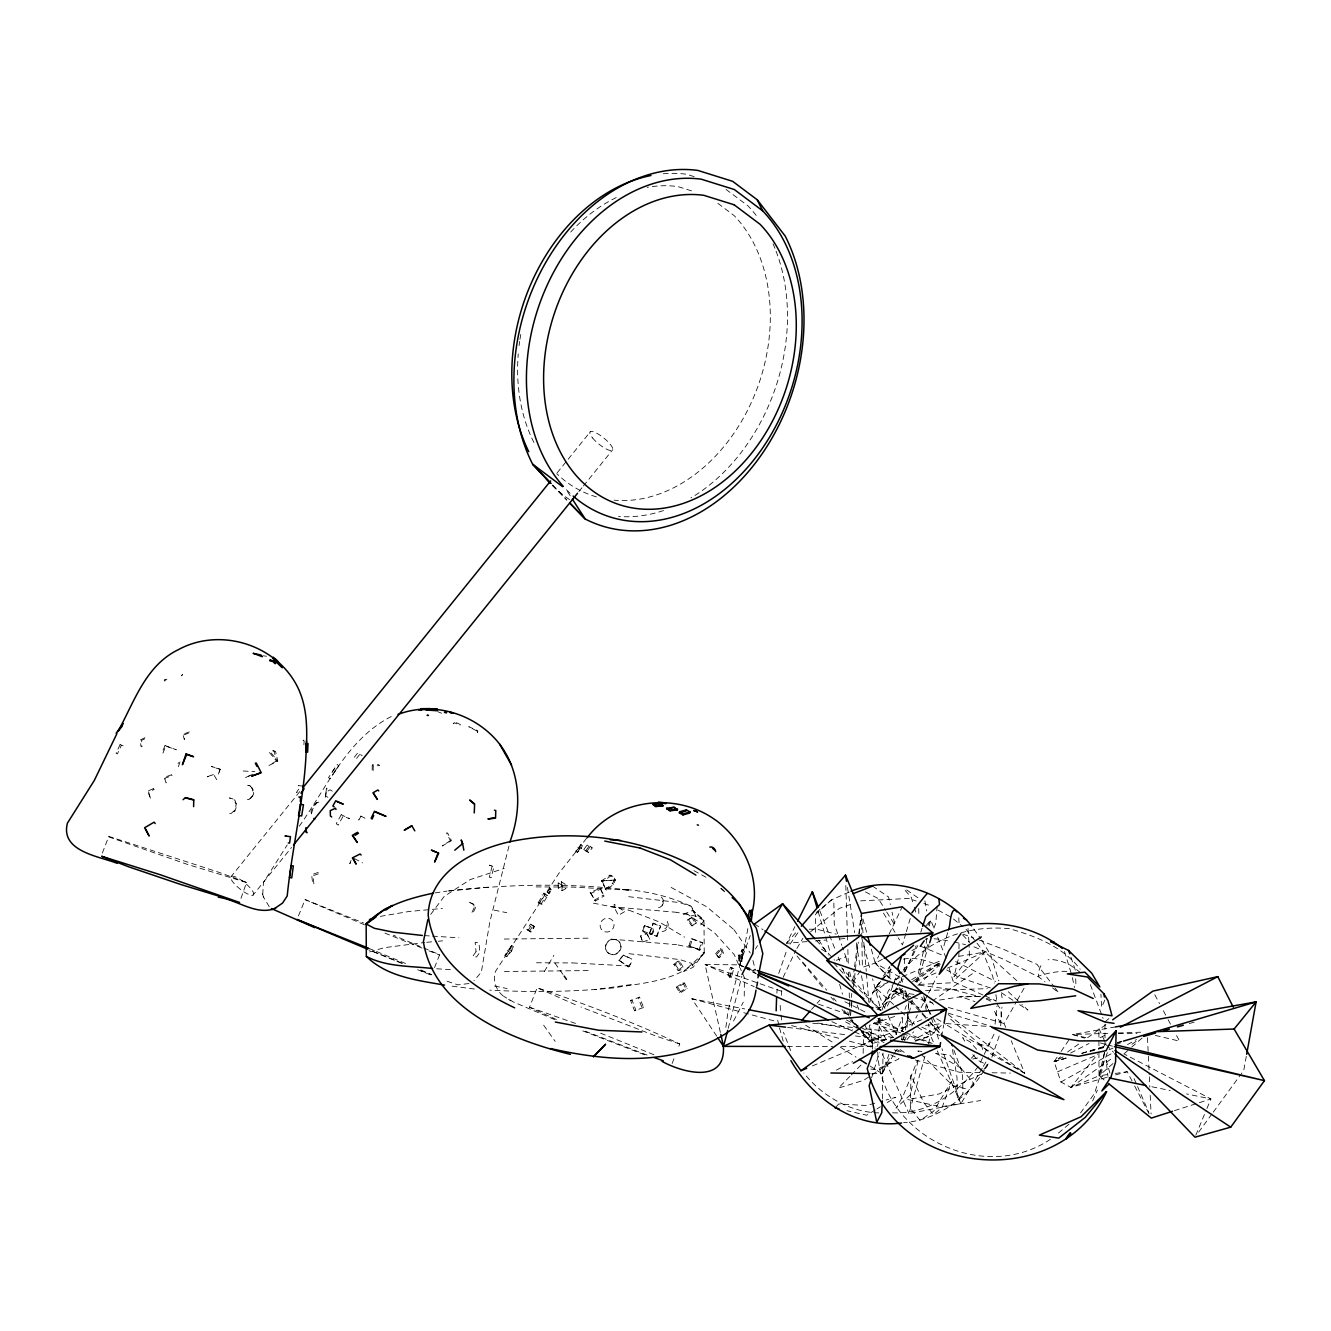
<?xml version="1.0" encoding="UTF-8"?>
<svg xmlns="http://www.w3.org/2000/svg" width="1331" height="1331" viewBox="0 0 1331 1331"><rect width="100%" height="100%" fill="white"/><g stroke="black" fill="none" stroke-linecap="round" stroke-linejoin="round"><path stroke-width="0.75" stroke-dasharray="5 3.75" d="M744.229 996.12L744.428 977.769L742.066 972.429M262.739 894.349L263.471 882.503L287.213 844.969M863.17 1053.37L863.52 1030.493M958.919 951.033L958.819 957.072L953.961 976.838L969.434 956.839L969.035 944.594M958.969 949.02L959.119 940.984M872.437 1049.127L872.687 1039.444L884.816 1040.626M742.182 949.502L742.016 952.497L742.931 952.73L741.833 961.315L738.372 960.716L738.505 955.575L742.182 949.502L743.097 949.735L742.448 958.27M741.45 959.019L742.016 952.497L738.372 960.716L739.271 960.949L739.42 955.808L743.097 949.735M901.802 1039.827L902.019 1033.688M902.085 1031.641L902.584 1017.333M903.217 998.915L903.499 990.746M904.148 972.345L904.647 958.021M882.42 1098.907L883.002 1053.021M850.991 1005.571L851.391 999.481M851.524 997.451L851.79 993.392M776.871 993.126L777.138 989.166M907.11 1027.316L908.175 1011.543M908.308 1009.58L908.84 1001.694L907.293 1020.378L902.069 1031.392M1000.679 1025.818L1001.944 1007.251M303.901 744.761L304.167 740.934L301.505 740.169L303.851 740.152M937.157 905.929L935.809 923.082L933.663 928.855M781.264 995.388L781.896 989.382M850.492 1015.686L851.141 1009.563M851.358 1007.517L852.239 999.331M853.537 987.07L858.329 942.082M859.21 933.913L861.39 913.465L866.914 933.314M995.056 1024.138L996.952 1006.086M879.974 1017.733L877.645 1046.382M1104.331 1052.571L1102.451 1069.059L1094.448 1093.533L1080.572 1112.916M253.372 794.241L253.605 792.378M860.408 970.565L852.456 983.243L854.286 968.885M854.552 966.822L857.696 942.198M858.761 933.996L861.39 913.465L863.12 934.096M926.875 938.438L925.095 951.931L927.957 944.245M725.861 1027.349L728.107 1010.861L744.645 946.591L748.022 927.524M941.616 1036.749L943.712 1024.97M1246.298 1056.298L1243.753 1070.407L1241.324 1073.734M508.958 846.133L489.841 921.867L481.34 972.112L473.986 980.797M885.947 1039.145L877.911 1024.205L879.209 1018.298M918.107 1060.557L910.337 1094.831L896.013 1108.107L903.083 1096.045L917.508 1060.291M902.967 1039.96L904.814 1031.974M905.28 1029.961L912.201 999.98M916.36 981.995L924.679 946.025M929.288 926.027L930.668 920.037L934.562 929.637M1104.497 1052.555L1098.99 1075.831L1070.823 1087.36L1060.923 1082.02L1054.102 1061.622L1059.909 1053.154M492.154 866.265L489.309 877.262L491.122 877.711L493.984 866.714L489.342 865.183L491.156 865.616M728.223 1028.347L741.849 976.239M729.787 977.27L732.266 968.153L730.37 967.404L728.157 975.39L729.787 977.27L731.318 977.669L733.797 968.552L730.37 967.404M731.318 977.669L729.687 975.789L731.884 967.803M982.278 1068.144L960.899 1103.632L908.957 1113.515L925.062 1055.799M928.389 1043.853L930.619 1035.901L928.539 1023.855M943.929 945.842L948.471 929.853M905.812 933.547L902.485 944.894L898.259 937.823M906.361 931.667L911.336 914.663M869.692 1002.542L872.72 992.66L882.287 977.852M871.555 1077.977L879.342 1052.655M688.892 945.908L691.188 938.688L692.469 938.854L702.668 942.664L700.389 949.885L688.892 945.908L700.389 949.885M690.19 946.075L692.469 938.854M699.091 949.735L701.37 942.498L702.668 942.664M916.976 982.311L929.005 944.76M882.054 1010.029L888.21 991.196L895.147 981.513M920.753 932.166L922.034 928.289M575.841 851.308L579.967 847.182L580.882 844.453L582.312 845.601L581.381 848.329L577.271 852.439L575.841 851.308L580.882 844.453M649.162 933.613L653.338 923.165L660.609 926.06L657.048 936.408L649.162 933.613L657.048 936.408M649.778 933.497L653.338 923.165M656.433 936.525L660.609 926.06M778.735 973.46L787.037 949.419M991.861 1057.28L1000.163 1033.255M102.354 853.021L108.809 836.367L219.216 872.404L246.551 882.47L240.196 900.621M871.838 1073.535L882.07 1073.668L888.992 1054.202M895.929 1034.736L902.168 1017.217M904.947 1009.43L906.328 1005.537M1107.375 1052.688L1098.99 1075.831L1105.329 1080.955M720.37 1032.407L705.064 964.526L739.52 964.842L750.251 935.61M642.574 931.151L644.903 925.511L653.721 928.922C655.301 939.719 636.351 932.365 644.903 925.511M651.391 934.578L653.721 928.922M893.118 1037.182L878.992 1022.557L880.423 1018.747M884.732 1007.301L896.911 974.908M556.408 1019.513L529.538 1007.234L537.142 987.752C585.524 1003.99 633.573 1022.291 679.742 1043.953L677.679 1049.261M605.256 889.457L612.676 883.518L614.34 879.275L613.391 876.563L609.947 875.149L601.479 880.906L606.221 890.206L613.641 884.266L615.305 880.024L613.391 876.563M672.138 1063.419L674.917 1056.348M326.511 788.068L325.346 797.153L327.043 788.418M972.894 1086.146L973.943 1083.567L949.835 1055.084L935.693 1053.254L961.315 1068.377M298.46 915.861L305.098 899.623L363.596 923.015M434.538 967.62L439.629 954.676L393.36 935.227M504.915 955.408L509.756 949.785L511.553 945.443L513.45 946.674L511.653 951.016L506.812 956.64L504.915 955.408L511.553 945.443M1195.77 1135.276L1206.136 1110.42M1206.934 1108.507L1210.927 1098.94L1124.678 1054.302M900.422 982.727L901.985 979.017M905.13 971.613L916.144 945.692M783.16 977.337L795.905 950.151M994.007 1034.17L979.25 1064.767M1092.618 1100.953L1097.409 1090.072M739.271 960.949L742.931 952.73M1104.83 1000.113L1101.669 1007.201L1100.92 994.157M869.908 1065.965L882.07 1073.668L890.772 1055.3M861.922 942.498L862.388 967.387L875.216 963.078L878.693 955.824M889.158 934.029L902.252 906.794M506.812 956.64L513.45 946.674M807.118 941.599L786.604 943.28L794.873 926.709M878.926 1018.564L878.992 1022.557L880.839 1018.897M887.295 1006.07L896.528 987.768M897.443 985.938L901.137 978.618M904.83 971.297L917.758 945.659M927.907 925.527L930.668 920.037L924.113 928.09M904.381 1040.493L906.245 1036.832M911.818 1025.902L917.408 1014.954M921.119 1007.667L927.64 994.889M928.572 993.076L936.941 976.655M733.547 1021.06L743.297 1002.143M577.271 852.439L582.312 845.601M216.737 779.667L213.492 774.293L207.303 776.822L213.359 774.559M1005.687 1027.316L1004.106 1023.489L1016.302 1001.944M1017.317 1000.147L1024.421 987.585M544.329 971.63L553.862 955.292M796.903 948.437L802.909 938.239M978.252 1066.464C957.937 1093.3 926.343 1115.195 891.021 1112.699M361 816.252L358.738 820.046L360.801 816.003L366.158 818.831M351.035 860.492L349.77 863.736L351.434 860.941M538.173 902.751L543.946 893.118L547.773 895.663L542.383 904.248L538.173 902.751L542.383 904.248M540.918 904.448L546.692 894.831L547.773 895.663M755.426 949.053L757.522 945.576M983.343 1066.364L988.683 1057.496M882.07 1073.668L892.785 1056.082M893.85 1054.335L897.077 1049.061M902.435 1040.26L904.581 1036.749M539.637 902.534L545.028 893.966L543.946 893.118M332.218 772.096L337.142 764.576L338.806 765.691L330.155 778.702L328.491 777.587L335.894 766.39L337.558 767.505L333.499 772.945M547.091 892.136L550.352 888.725L551.7 889.657L549.337 893.317L548.439 893.051L550.801 889.407L549.054 893.45L547.091 892.136L550.069 888.875M526.993 929.537L530.636 931.983L534.097 926.592L530.47 924.147L532.051 924.795L534.546 926.526L531.052 931.95L526.993 929.537L530.47 924.147L531.751 924.862M528.141 930.269L531.618 924.879M529.472 931.251L532.949 925.86L534.097 926.592M299.225 826.285C326.827 787.603 347.441 738.256 392.246 716.061M883.351 976.205L889.74 966.339L889.857 979.15M252.957 795.971L248.83 799.399M1061.073 1051.457L1070.357 1037.897M790.032 944.161L798.284 932.232M984.275 1070.091C967.254 1098.474 936.941 1120.12 903.616 1122.715M985.422 1068.444L987.685 1065.166L977.886 1060.325L971.83 1053.586M628.515 966.905L631.859 961.831L628.515 966.905L618.948 960.267L623.474 955.059L631.41 958.753L631.892 962.163M896.312 979.899L902.085 971.813M1198.632 1132.182L1212.042 1113.814M1213.273 1112.15L1240.093 1075.415M583.743 849.594L587.121 844.969L590.432 846.449L592.179 847.914L588.801 852.522L583.743 849.594L588.801 852.522M585.49 851.058L588.868 846.449L592.179 847.914M587.054 851.058L590.432 846.449M700.772 924.995L704.066 920.553L692.669 910.404L691.438 906.411C669.643 896.329 646.367 890.838 622.459 889.358L629.679 890.156L572.147 887.062M683.352 914.447L692.669 910.437L703.983 920.503L704.232 952.963C683.169 981.063 645.269 982.528 613.508 987.901C572.413 991.978 530.986 992.377 489.758 990.131M430.678 914.414L444.171 896.445L470.093 879.641L504.233 868.394M704.232 952.963L683.635 971.43L692.952 967.437L704.232 952.963L696.013 948.637L676.863 944.711M359.636 754.527L355.993 759.152L354.113 757.522L357.74 752.913L362.198 755.642M985.04 1067.911L988.367 1063.752M586.588 838.297L558.787 873.452L495.498 971.414C492.254 981.33 496.945 992.993 506.179 997.867M230.679 877.129L299.908 791.413M557.173 472.821L590.465 431.593M253.006 895.147A14.475 3.926 38.9 0 0 240.146 879.442A14.475 3.926 38.9 0 0 233.358 882.619A14.475 3.926 38.9 0 0 253.006 895.147L291.522 847.464M578.835 491.671L582.745 486.83M583.411 485.998L612.792 449.628M1105.828 1077.644L1070.823 1087.36L1097.709 1054.019M1102.833 1047.68L1106.677 1042.905M897.843 988.251L892.668 991.445L878.776 1008.615L903.466 990.247M884.799 1008.349L875.565 987.669L880.823 981.23M882.137 979.616L891.321 968.336M906.927 1039.661L913.615 1031.791M786.604 943.28L797.302 930.885M618.998 960.599L623.474 955.059M893.583 1004.556L875.565 987.669L880.889 981.529M882.22 979.999L891.504 969.267M811.511 1009.497L815.67 1004.855M817.068 1003.308L819.829 1000.213M715.512 953.878L720.387 948.471L721.701 948.787L723.498 953.196L719.339 957.804L715.512 953.878L719.339 957.804M716.843 954.177L721.701 948.787M718.025 957.488L722.184 952.896L723.498 953.196M836.301 1106.61L838.713 1103.965L866.531 1105.512L878.244 1102.218M983.925 1069.292L987.685 1065.166M849.893 1076.396L838.447 1088.076L863.852 1080.256L870.441 1075.847M851.324 1074.932L861.323 1064.717M915.129 1041.258L930.619 1035.901L941.383 1025.319L914.247 1039.395M179.984 761.964L178.304 766.856L177.555 764.11L178.803 762.58M878.992 1022.557L883.485 1018.282M905.895 996.902L911.868 991.196M917.858 985.489L940.268 964.126M903.25 970.199C929.387 938.455 968.901 924.962 1009.214 928.639C1035.851 936.209 1062.654 946.541 1080.206 969.201M1068.976 1124.196L1056.731 1134.494M1105.163 1021.825L1109.272 1018.198M1113.015 1063.536L1098.99 1075.831L1107.142 1077.511M1123.93 1053.969L1130.152 1048.512M1131.716 1047.148L1145.741 1034.852M250.378 798.65L253.605 794.224L251.792 787.32M810.579 931.733L839.295 908.424L852.872 903.616M816.219 912.534L820.778 908.74M822.292 907.476L831.426 899.906L849.245 892.02M182.497 674.601L181.365 675.865L182.713 674.468M687.462 920.104L692.835 916.992L696.396 923.015L692.852 925.794L691.538 925.744L687.462 920.104L692.835 916.992M691.538 925.744L696.396 923.015M673.802 964.393L678.095 961.015L679.609 961.198L683.402 967.604L679.575 970.598L678.061 970.415L673.802 964.393L675.299 964.576L679.609 961.198M678.061 970.415L681.888 967.421L683.402 967.604M1050.425 1139.286C981.147 1185.771 877.761 1132.997 877.645 1048.395M914.979 981.679L939.669 963.311M972.362 973.743L933.414 1000.23M1066.031 1058.261L1054.102 1061.622L1060.79 1056.831M1067.495 1052.056L1079.208 1043.687M1087.577 1037.714L1105.994 1024.571M1070.823 1087.36L1113.315 1057.43M1131.999 1044.253L1138.804 1039.461M885.714 1000.03L902.534 988.467M912.617 981.529L939.52 963.045M601.496 880.922L615.305 880.024L601.479 880.922L602.444 881.671L610.929 875.898L614.356 877.329M872.72 992.66L889.873 980.98M872.088 1074.749L890.206 1062.604M640.61 935.909L642.657 941.965L640.61 935.909L646.916 933.73L649.977 939.536L646.899 933.746M676.431 987.186L682.953 982.86L684.517 983.06L687.179 988.467L681.006 992.56L679.442 992.377L676.431 987.186L677.995 987.369L684.517 983.06M679.442 992.377L685.615 988.284L687.179 988.467M911.668 979.732L939.337 962.679M875.266 1109.954L866.697 1115.245L846.949 1110.67M876.979 1108.889L880.407 1106.776M887.261 1102.55L895.83 1097.26L886.063 1100.005M276.415 761.016L268.912 765.475L277.78 761.099L275.55 751.316L271.075 750.268L274.186 751.25L276.415 761.016L268.879 751.832L270.243 751.899L277.78 761.099M594.408 900.205L603.226 895.214L604.091 896.029L595.273 901.02L590.132 892.419L600.198 888.243L604.091 896.029M624.572 911.668L618.466 915.345L614.207 907.526M872.687 1039.444L863.303 1044.752L872.803 1046.116M1060.923 1082.02L1113.115 1052.688M1127.507 1044.602L1136.508 1039.544M558.338 888.243L562.048 886.213L565.825 888.659L562.115 890.705L558.338 888.243L558.138 882.752L561.233 881.688L565.01 884.15L565.825 888.659M871.339 949.186L875.216 963.078L882.403 959.302M836.317 1070.157L852.555 1061.639M1065.981 1058.095L1054.102 1061.622L1063.286 1056.847M1070.656 1053.021L1089.041 1043.471M1100.072 1037.747L1107.442 1033.937M911.918 950.534L918.756 947.056M231.095 813.491L235.404 809.73L236.153 803.691L232.908 798.933L229.398 797.935L234.855 800.131L236.868 805.704L234.755 811.344L229.747 813.757M981.513 1073.984L938.954 1094.015L907.759 1099.522L940.851 1106.793L980.731 1100.554M252.79 774.226L245.17 777.687L250.012 775.59M906.744 1000.18L892.668 991.445L900.205 988.234M915.312 981.796L936.076 972.944M947.406 968.119L985.156 952.031L1021.409 984.857M1057.513 1071.821L1097.626 1054.684M1109.089 1049.793L1112.916 1048.163M246.551 882.47L187.571 864.451L108.061 836.683M812.476 1065.898L927.374 1017.35M590.132 892.419L591.014 893.234L601.08 889.058M875.565 987.669L887.028 982.927M894.682 979.766L900.405 977.387M902.318 976.605L942.431 960M643.505 1007.517L634.521 1010.811L630.628 1000.529L639.579 997.152L643.505 1007.517L642.124 1008.033L638.198 997.668L639.579 997.152M630.628 1000.529L632.009 1000.014L635.902 1010.279L634.521 1010.811M836.284 960.3L845.851 956.856L842.423 947.19M558.138 882.752L561.915 885.198L565.01 884.15M873.386 1023.739L894.914 1016.368M642.657 941.965L650.26 939.353M1174.375 1110.686L1210.927 1098.94L1186.503 1093.899M468.978 983.526L457.847 984.857L444.654 980.415M1054.102 1061.622L1065.998 1058.029M1081.853 1053.237L1105.662 1046.05M1117.558 1042.456L1121.517 1041.258M861.207 1031.641L872.337 1043.504L893.351 1037.232M1081.82 1053.42L1105.595 1046.382M1117.474 1042.872L1121.434 1041.707M380.3 916.377L408.95 911.502L430.395 909.539M369.619 951.948L384.226 947.689L424.705 942.481M915.246 1040.343L930.619 1035.901L933.979 1043.421M1089.889 1051.54L1103.815 1047.63M1115.744 1044.269L1121.717 1042.589M1189.332 1023.556L1197.284 1021.31M1115.561 1074.949L1127.224 1071.721L1133.713 1084.199M1115.478 1026.9L1072.686 1034.52L1084.549 1038.147M249.047 799.382L247.4 799.648M958.536 956.39L985.156 952.031L953.096 981.263L948.537 966.04M939.553 1000.063L957.288 997.235L979.034 996.303M435.004 892.918L447.066 891.088M1107.059 1074.666L1098.99 1075.831L1098.94 1051.124M1115.128 1073.485L1127.224 1071.721M631.36 984.574L594.408 989.632M900.821 1027.948L909.056 1027.083M925.544 1025.369L942.015 1023.655M488.311 887.145L446.883 891.121C507.51 884.266 569.036 882.653 629.679 890.156M432.359 909.372L442.424 908.441M426.669 942.298L436.418 941.416M438.365 941.233L442.591 940.851M815.321 940.934L825.586 940.102M839.944 938.937L846.1 938.422M860.625 900.854L908.507 898.458L916.144 900.987M243.174 770.982L254.886 771.681M247.516 785.273L249.163 785.49M919.288 984.424L955.425 982.594L983.359 995.172M1107.874 1033.322L1072.686 1034.52L1088.825 1038.396M1118.223 1032.972L1143.046 1032.124M910.57 996.603L892.668 991.445L907.077 991.029M925.594 990.48L987.369 988.667M588.003 938.189L500.539 939.087M588.152 970.598L500.706 971.497M878.809 1112.899C850.076 1112.35 821.393 1095.496 803.841 1072.986M787.386 1046.449L832.724 1046.482M840.959 1046.499L875.998 1046.515M1118.473 1033.405L1137.007 1033.455M536.11 886.912L571.831 887.062M536.476 962.779L572.197 962.929M980.697 996.486L959.734 996.37L974.941 1001.611M809.281 929.204L817.134 929.288L836.284 934.146M979.799 1072.57L959.368 1072.237L914.114 1059.659M992.061 1072.769L1010.445 1073.069M610.979 906.727L676.414 912.284M611.145 939.12L676.581 944.677M572.53 962.929L630.062 966.023M424.373 935.593L430.462 935.992M432.492 936.126L458.846 937.806M436.701 968.785L452.923 969.817M946.091 1023.589L990.364 1026.55M628.681 896.695L679.708 902.601L691.438 906.411L695.863 916.227L704.066 920.553L692.669 910.437L695.863 916.227L676.697 912.301M628.964 953.695L679.991 959.601L691.721 963.394L692.952 967.404M812.692 1023.206L857.663 1027.998M865.832 1028.863L900.588 1032.573M474.452 989.033L448.447 985.672M302.869 786.122L298.227 785.573L299.425 788.251L296.347 792.561L299.442 792.927M787.603 1027.432L847.281 1034.936M855.5 1035.967L886.363 1039.844M921.801 1051.457L917.841 1050.941L952.663 1085.58L969.65 1089.723M919.255 985.156L953.063 989.648L978.668 996.387M263.172 655.784L266.516 656.233M892.668 991.445L913.981 994.39M738.372 960.716L741.833 961.315M870.807 1069.026L876.147 1069.791L899.074 1058.794L890.306 1054.568M716.727 1036.183L691.854 998.749L744.711 1008.948M817.9 1023.057L852.456 1029.728M862.621 1031.675L893.118 1037.564M901.237 1039.128L905.313 1039.91M593.443 903.167L628.631 910.105M494.15 910.154L506.728 912.683M494.533 986.021L507.094 988.55M1151.914 1086.762L1170.215 1090.538M1100.388 1042.988L1112.4 1046.183M1155.358 1035.402L1179.549 1041.158L1175.739 1034.004M986.554 998.45L996.403 1001.045L985.223 996.004M738.505 955.575L739.42 955.808M732.266 968.153L733.797 968.552M728.157 975.39L729.687 975.789M691.854 998.749L741.733 1012.176M743.73 1012.708L775.64 1021.31M791.612 1025.602L839.478 1038.479M849.461 1041.175L875.399 1048.146M679.742 1043.953L656.499 1036.25L580.948 1007.001M529.538 1007.234L576.439 1023.772M912.567 997.169L932.465 1002.892M948.387 1007.467L1004.106 1023.489M978.385 1043.737L986.005 1046.033L989.133 1045.218A64.321 4.176 -63.4 0 0 986.188 1046.216M948.304 1013.174L992.377 1026.7M694.1 176.607L686.546 174.245A175.559 132.9 -71.4 0 0 662.905 173.795M691.504 190.849L677.795 186.556A160.951 121.82 -71.4 0 0 647.182 187.355M743.18 966.805L739.52 964.842L743.447 966.106M745.41 966.739L755.243 969.9M876.996 1009.148L880.922 1010.412L872.554 978.767M923.781 903.516L929.52 905.413M990.297 987.935L957.405 976.704A136.078 59.912 55.6 0 0 946.64 969.883M671.14 887.444L706.694 906.777L733.68 929.437M781.38 991.196L705.064 964.526L754.278 986.704M818.548 1004.173L849.86 1015.12M873.336 1023.323L900.738 1032.906M902.684 1033.588L930.086 1043.155M962.978 934.112L973.743 938.056M691.188 938.688L701.37 942.498M647.066 1055.05L582.579 1030.161M644.587 1054.818L580.366 1029.944M979.117 940.019L1004.356 949.702L1036.999 964.376L1053.769 986.354M429.031 950.883L439.712 954.993M420.912 970.732L431.593 974.841M628.947 910.171L659.178 921.901L684.6 937.174M644.603 925.694L653.421 929.121M642.873 930.951L651.691 934.379M600.614 1033.155L654.736 1055.067M920.47 946.175L942.614 955.325M437.866 711.752L441.642 713.233M652.722 923.265L659.993 926.176M421.96 948.055L384.942 933.131M417.701 969.733L433.074 975.873M401.463 962.962L369.369 949.935M402.444 963.577L368.77 949.885M743.214 966.739L739.52 964.842L743.347 966.406M745.244 967.171L754.793 971.064M876.896 1020.894L903.616 1031.791M905.529 1032.573L932.232 1043.471M364.461 924.762L305.098 899.623M368.504 948.188L405.722 963.561M575.358 1004.739L537.142 987.752M554.594 1019.563L513.234 1001.894L503.8 996.37M973.976 946.84L1002.942 959.002L1038.945 977.104L1044.985 981.879M739.52 964.842L747.107 968.103M749.004 968.901L754.694 971.347M874.118 1022.574L877.911 1024.205M420.879 969.916L431.51 974.525M831.892 1021.676L852.722 1031.059M854.618 1031.908L879.225 1042.988M894.365 1049.826L901.936 1053.237M248.947 785.523L250.694 786.188M986.155 999.015L991.612 1001.561M623.507 955.375L631.41 958.753M907.293 1020.378L914.53 1023.755M921.767 1027.149L939.869 1035.601M955.658 961.598L995.571 981.446M844.935 1001.727L866.731 1012.841M877.645 1018.415L903.083 1031.375M745.044 967.687L756.091 973.394M846.333 1019.929L859.21 1026.567M861.057 1027.515L884.999 1039.86M865.483 891.903L878.277 898.591L885.631 910.337M354.362 858.562L362.614 862.904M745.011 967.803L755.991 973.71M845.618 1021.925L856.598 1027.831M858.428 1028.813L884.034 1042.606M896.828 1049.494L904.148 1053.42M693.933 870.657L706.245 877.379M938.139 910.154L951.948 917.741M889.141 978.218L875.216 963.078L903.383 979.2M821.51 949.219L828.431 953.462M908.507 1001.261L919.072 1007.817M936.691 1018.731L945.492 1024.188M947.256 1025.286L1024.737 1073.302L1011.244 1040.742M508.592 999.381L510.821 1000.796M805.638 1025.203L833.439 1042.822M840.377 1047.231L856.016 1057.147M1001.361 992.743L1012.991 1000.33M1019.646 1004.672L1027.948 1010.079L1021.892 1004.439M509.756 949.785L511.653 951.016M507.311 950.484L509.207 951.715M311.487 813.89L310.988 811.261L313.084 806.536L316.545 802.493L319.773 801.778L316.978 802.776L313.517 806.819L311.454 813.657M900.072 1049.577L905.03 1052.871M618.948 960.267L628.465 966.572M332.268 791.18L330.171 789.782L325.979 792.178L325.629 795.772L328.374 797.602M917.608 1027.066L930.619 1035.901M872.587 886.13L888.576 897.027L890.306 904.598M754.544 923.93L763.096 929.77M875.798 1006.918L880.922 1010.412L841.591 967.753M686.014 913.166L714.314 932.598L734.23 954.643L741.284 970.648M549.453 888.476L551.417 889.79M906.611 889.89L918.523 898.242M614.34 907.675L614.123 904.215L624.705 911.818M1080.589 972.578L1069.725 964.742A67.798 26.736 45.5 0 0 1048.079 959.767M726.044 189.401L748.005 205.906A175.559 132.9 -71.4 0 1 758.021 217.802M717.891 203.377L734.13 215.572A160.951 121.82 -71.4 0 1 753.828 396.804A160.951 121.82 -71.4 0 1 614.09 500.19M948.121 1014.505L1024.737 1073.302L990.813 1053.936L948.654 1017.4M612.676 883.518L613.641 884.266M609.947 875.149L610.929 875.898M614.34 879.259L615.305 880.024M1052.522 987.868L1058.561 992.643L1054.967 987.935M579.967 847.182L581.381 848.329M577.837 847.581L579.268 848.712M953.512 919.022L962.912 926.709M721.036 888.259L724.214 890.921M587.121 844.969L588.868 846.449M250.478 786.205L253.639 790.498M929.92 1001.145L936.175 1006.569M720.82 888.509L725.462 892.652M1008.266 991.728L1020.378 1003.025M895.098 1005.953L899.59 1010.179M901.104 1011.577L914.613 1024.238M846.649 977.503L880.922 1010.412M875.216 963.078L892.153 980.415M899.207 987.635L909.106 997.751M552.681 485.682L566.84 500.173M1106.327 1044.802L1113.465 1052.255M552.565 484.966L566.773 499.774M962.612 934.944L969.717 942.381M850.06 1019.779L859.809 1030.161M833.788 963.112L851.125 981.812M898.907 988.833L908.657 999.431M910.038 1000.945L928.156 1020.627M929.554 1022.158L943.479 1037.298M816.302 940.318L834.57 960.133M269.245 906.727L263.288 896.661M976.638 1049.261L969.916 1041.774L962.646 1037.648L965.707 1042.955M830.91 997.102L833.672 1000.197M841.957 1009.48L846.1 1014.122M851.624 1020.311L859.909 1029.595M861.29 1031.142L872.337 1043.504L870.773 1024.937M905.196 890.489L911.336 897.46L913.698 905.28M911.752 1000.796L921.002 1011.444M922.316 1012.958L928.938 1020.561M930.253 1022.092L939.52 1032.74M802.676 962.063L826.801 990.264M833.489 998.084L836.167 1001.228M844.203 1010.612L848.23 1015.32M849.577 1016.884L857.613 1026.284M858.944 1027.848L872.337 1043.504L869.393 1025.02M619.547 942.232A7.903 7.52 -40.3 0 1 613.591 954.443A7.903 7.52 -40.3 0 1 606.154 943.762A7.903 7.52 -40.3 0 1 619.547 942.232L619.78 942.514A7.903 7.52 -40.3 0 1 613.841 954.726A7.903 7.52 -40.3 0 1 606.387 944.045A7.903 7.52 -40.3 0 1 619.78 942.514M796.97 955.974L822.874 987.702M966.04 929.271L975.756 941.616M976.971 943.147L981.829 949.319L992.693 976.288L994.257 983.093M688.776 920.17L692.852 925.794M973.81 929.055L980.598 938.505M981.729 940.085L990.763 955.192L998.799 980.88M554.96 963.128L563.013 974.458M543.68 1025.203L555.177 1041.391M675.299 964.576L679.575 970.598M733.947 929.67L750.285 953.029M997.069 1004.09L1001.045 1009.88L1001.178 1018.398L999.98 1022.025L993.442 1009.297M1090.372 984.657L1103.066 1018.398M570.2 495.781L565.891 489.143A175.559 132.9 -71.4 0 0 571.648 494.733M818.831 940.069L828.265 955.026M886.679 912.001L895.081 925.428L892.036 912.168M883.485 913.066L897.21 936.042M691.504 916.943L695.081 922.965M678.095 961.015L681.888 967.421M677.995 987.369L681.006 992.56M591.014 893.234L595.273 901.02M921.668 997.202L927.607 1008.133M928.605 1009.963L941.499 1033.655M1154.776 994.69L1159.534 1003.624M1163.361 1010.761L1167.171 1017.916M1168.119 1019.712L1170.981 1025.07M1134.628 1085.996L1150.367 1116.326M682.953 982.86L685.615 988.284M1104.68 1041.175L1098.907 1028.497L1098.94 1049.078M937.34 1050.941L960.899 1103.632L941.949 1048.695M882.32 1054.069L908.957 1113.515M888.16 1015.869L896.545 1034.669M602.444 881.671L606.221 890.206M1134.062 1078.576L1148.836 1112.45M600.198 888.243L603.226 895.214M937.69 937.307L946.241 958.42M720.387 948.471L722.184 952.896M790.681 1050.625L783.46 1032.24M819.913 910.97L835.119 949.386M838.147 957.072L839.678 960.915M842.706 968.602L845.751 976.272M857.147 1005.088L859.427 1010.861M864.751 1024.304L872.337 1043.504M837.648 933.663L834.238 923.997L833.855 902.102L831.426 899.906L815.337 914.513L815.67 935.094M838.33 935.593L841.741 945.26M923.681 995.738L927.74 1007.5M928.406 1009.464L939.237 1040.859M1070.923 957.122L1075.448 970.515M1064.484 951.482L1071.937 975.673M901.104 977.337L903.017 983.093M905.546 990.763L907.459 996.52M914.281 907.243L916.061 913.116M1109.971 1073.135L1106.161 1060.341L1107.924 1076.263M783.227 1041.175L779.45 1027.665M818.132 911.452L825.087 935.094M825.669 937.057L830.311 952.813M839.611 984.324L842.506 994.174M847.731 1011.909L848.895 1015.836M861.573 937.224L870.474 970.848M752.947 960.516L755.426 970.199M845.851 956.856L847.731 964.393M849.627 971.929L852.456 983.243M981.413 1044.652L983.31 1052.388M777.67 1020.112L779.001 1025.785M262.623 893.866L263.405 897.127M1072.37 977.653L1074.5 987.535M924.879 900.904L926.709 910.953M561.233 881.688L562.048 886.213M924.03 997.734L926.459 1011.793M1001.494 994.024L1002.093 997.734M847.464 887.444L854.668 932.615M856.299 942.88L860.225 967.521M861.54 975.739L864.485 994.224M995.904 994.59L996.719 1000.33M780.998 1015.004L781.813 1020.761M968.003 928.472L968.968 942.548M863.819 942.365L866.248 971.264M866.431 973.327L868.86 1002.226M958.786 917.725L959.152 925.178M1147.488 1037.614L1148.27 1054.119M1148.37 1056.182L1149.252 1074.766M1149.352 1076.829L1149.834 1087.144M1150.217 1095.396L1151.099 1113.98M780.199 1005.421L780.432 1011.177M561.915 885.198L562.115 890.705M1075.714 978.817L1075.964 987.136M845.817 885.448L847.315 932.981M847.381 935.044L847.581 941.25M847.847 949.519L848.296 963.977M848.562 972.246L848.812 980.514M849.211 992.909L849.66 1007.384M849.727 1009.447L849.927 1015.653M918.723 908.524L918.889 916.743M861.423 915.528L861.773 934.196M1104.98 1024.254L1105.029 1044.386M972.845 1059.027A157.707 42.176 -54.2 0 1 980.232 1057.829M971.297 1058.278A38.283 10.232 -54.2 0 1 974.425 1055.034M903.45 959.152A136.078 59.912 55.6 0 1 939.586 966.14M925.211 939.37A97.013 10.947 18.4 0 1 927.64 938.738M933.979 938.771A97.013 10.947 18.4 0 1 950.534 941.3M953.994 942.015A97.013 10.947 18.4 0 1 965.591 944.694M1040.942 965.707A40.346 24.873 46 0 0 1038.413 976.239A166.225 102.52 46 0 1 1059.909 971.58A66.134 26.088 45.5 0 1 1067.595 971.647M596.438 496.879A160.951 121.82 -71.4 0 1 556.707 473.653M533.947 442.508A160.951 121.82 -71.4 0 1 518.241 353.863M519.09 345.578A160.951 121.82 -71.4 0 1 519.639 341.451M519.955 339.372A160.951 121.82 -71.4 0 1 521.003 333.199M570.666 232.093A160.951 121.82 -71.4 0 1 618.05 196.705M773.012 243.756A175.559 132.9 -71.4 0 1 775.341 249.296M776.073 251.176A175.559 132.9 -71.4 0 1 690.972 497.894M663.504 510.572A175.559 132.9 -71.4 0 1 618.516 516.478M569.552 499.591A175.559 132.9 -71.4 0 1 552.664 485.665M667.23 921.418A6.638 6.539 56.3 0 1 662.139 931.567M661.241 897.094A5.973 5.89 55.3 0 1 655.418 907.243M662.189 900.921A2.629 2.579 55.3 0 1 659.627 905.379M666.598 924.945A2.296 2.263 56.3 0 1 664.835 928.456M910.986 1075.265L910.271 1108.407L920.104 1120.486L933.68 1111.152L951.415 1081.537L942.148 1107.442L933.464 1114.563L923.797 1102.7L910.986 1075.265M372.281 764.959L372.131 770.982L373.113 771.98L373.246 765.957L379.651 765.641L378.67 764.643L372.281 764.959M477.463 731.301L477.413 732.632L477.796 730.769L468.762 726.693L477.463 731.301M220.064 769.418L218.134 774.958L220.214 769.135L211.313 766.473L220.064 769.418M164.994 745.526L162.116 752.614L162.898 753.246L165.776 746.142L176.341 749.786L164.994 745.526M164.878 679.592L164.229 681.156L167.839 678.461L164.878 679.592M453.838 722.999L453.488 723.848L454.553 722.733L460.01 725.395L460.36 724.546L454.919 721.884L453.838 722.999M120.073 744.611L116.063 753.296L117.394 753.928L121.404 745.244L124.099 746.092L120.073 744.611M474.135 907.759L471.656 913.066L472.871 913.282L475.35 907.992L475.067 904.88L468.312 901.786L473.869 904.647L474.135 907.759M341.218 814.705L336.227 823.706L338.157 825.153L343.148 816.153L349.554 818.681L341.218 814.705M476.049 951.698L472.721 956.407L476.531 956.989L479.859 952.281L478.927 942.847L475.134 942.248L476.049 951.698M962.929 1094.032L958.237 1099.19L957.355 1098.624L957.006 1077.494L951.532 1043.737L962.579 1073.468L962.929 1094.032M450.377 840.626L442.208 845.967L451.459 840.66L447.615 833.006L446.534 832.973L450.377 840.626M144.913 737.707L140.404 739.903L140.903 746.225L141.951 746.791L141.435 740.469L145.961 738.256L144.913 737.707M153.248 788.684L147.625 791.163L150.819 799.116L148.573 791.928L154.196 789.449L153.248 788.684M189.401 731.917L182.68 734.296L184.443 739.487L183.428 735.028L190.15 732.649L189.401 731.917M171.316 774.875L164.146 777.387L166.159 782.944L165.061 778.119L172.231 775.607L171.316 774.875M318.275 872.404L311.67 874.683L312.585 883.069L313.916 884.117L313.001 875.731L319.606 873.452L318.275 872.404M612.925 920.969L612.826 920.836A7.154 6.805 -40.3 0 0 600.813 922.35A7.154 6.805 -40.3 0 0 607.535 932.016A7.154 6.805 -40.3 0 0 612.925 920.969M592.495 437.899A14.475 3.926 38.9 0 0 612.144 450.427A14.475 3.926 38.9 0 0 599.283 434.721A14.475 3.926 38.9 0 0 592.495 437.899"/><path stroke-width="1.5" d="M398.019 714.448C433.79 700.655 476.265 714.181 499.607 744.096C521.136 772.429 522.018 810.013 509.756 842.257M752.664 953.562C759.319 914.147 725.179 884.433 694.499 866.531M1116.077 1030.909L1106.128 1050.675L1078.443 1056.348L1037.481 1049.976L991.645 1027.233L1079.308 1040.925L1106.377 1040.809L1116.077 1030.909L1115.594 1061.955L1111.069 1076.796L1101.835 1090.954L1108.806 1084.216M653.122 804.39L655.667 806.653L662.855 805.621L660.292 803.991L653.122 804.39L655.684 806.02L662.855 805.621M660.292 803.991L662.838 806.253M1106.543 1091.636L1085.281 1117.341L1058.777 1138.105L1039.378 1135.143L1081.071 1116.742L1106.543 1091.636C1058.927 1193.691 893.767 1177.669 867.23 1068.51L872.287 1054.934L872.387 1051.057M751.483 913.415L751.582 909.905M882.32 1100.887L881.754 1112.733L876.763 1122.249L869.143 1085.763L870.956 1079.923M776.605 997.085L776.156 1010.828M306.263 744.744L306.529 740.918M666.648 808.732L674.052 807.002L677.429 809.88L670.125 810.812L666.648 808.732L672.122 808.05M670.125 810.812L666.731 807.917M723.349 1045.883C726.277 1084.665 681.988 1072.503 662.023 1061.356M747.656 918.274L749.603 910.404L751.416 910.886L752.348 913.099L751.216 921.218L749.386 920.736M300.423 797.236L300.49 801.645L301.122 797.302L298.843 797.003M877.395 1048.678L913.299 1058.345L939.869 1046.582L940.568 1042.655M944.062 1023.007L946.524 1009.247L921.984 992.61L861.057 935.244L806.403 938.854L782.595 903.732L754.544 923.93M1246.665 1054.285L1256.115 1001.877L1115.478 1026.9M427.833 919.654L423.391 941.782C434.289 1009.064 511.703 1040.077 570.433 1054.352M757.938 977.769L762.813 953.628L756.274 928.173L738.772 903.15M755.958 990.197C751 1027.915 709.673 1045.068 677.146 1053.536C635.32 1062.903 591.862 1057.846 550.518 1048.545M756.773 986.188L757.589 982.162M414.806 830.86L411.778 825.686L404.225 830.245L411.728 825.935M183.096 799.681L185.475 797.585L193.76 799.748L193.611 806.636M749.004 920.736L751.416 910.886M679.359 812.825L679.625 811.76L686.413 809.88L690.04 811.96L689.774 813.025L682.986 814.905L679.359 812.825L686.147 810.945L686.413 809.88M682.986 814.905L683.252 813.84L690.04 811.96M785.323 1046.449L723.515 1046.382L727.708 1030.36M751.166 915.894C762.047 880.872 744.628 841.991 716.194 820.478L715.113 819.796C675.998 791.596 616.586 798.75 587.221 837.665M948.471 929.853L949.602 925.86A92.039 10.848 85.6 0 1 956.739 911.918M305.964 827.632L305.514 831.592L306.995 832.79L306.28 831.226M929.637 942.781L932.798 932.898L902.252 906.794L861.39 913.465L845.501 875.116L801.329 926.243M922.666 926.343L925.86 916.626L939.536 904.598L938.854 898.691M438.065 853.104L434.605 862.089L438.714 853.154L431.377 850.11L436.385 852.356M373.728 815.57L372.064 819.064L371.149 818.249L374.493 811.278L386.023 816.385L375.409 812.093M879.575 953.994L888.293 935.843M116.13 733.215L123.317 723.565M116.928 733.597L94.301 780.465L67.399 823.19C60.111 851.624 99.609 856.365 117.111 863.303M797.618 921.202L812.326 891.753L818.399 907.126M742.016 974.425L752.664 953.795M759.602 942.082L782.595 903.732L814.905 938.788M1070.141 1132.664L1065.665 1139.103L1070.923 1133.28M960.915 933.647L948.704 950.9L939.137 974.342L957.937 952.364L981.313 936.891M920.27 946.324L924.213 940.767M300.989 793.126L304.067 788.817L302.869 786.122M1114.896 1053.736L1194.972 1137.19L1230.742 1127.157L1264.45 1080.639L1234.12 1029.029L1155.474 1031.708M432.642 968.519C410.497 965.923 386.423 967.071 366.324 956.39L366.158 923.98C383.212 905.862 409.133 898.275 433.024 893.217M122.069 726.327L117.86 731.651C134.498 701.57 145.512 665.25 178.986 649.345L179.535 649.029C221.795 626.884 278.329 645.502 298.477 688.926C308.709 711.32 307.045 736.126 305.731 760.068C302.719 805.721 291.739 850.442 287.213 895.963L282.571 903.067L274.668 908.524M303.152 787.386L550.651 480.907M293.486 845.019L577.521 493.285M1234.12 1029.029L1256.115 1001.877L1123.414 1041.125M801.811 1020.345L810.13 1011.044M872.287 1054.934L879.558 1047.88M891.238 965.025L913.582 945.193M454.786 850.193L462.622 843.638L461.208 839.961L462.456 843.621M422.343 935.46L393.543 932.232L374.377 928.306L366.158 923.98L384.01 909.689L392.346 905.479L385.79 910.105M826.884 960.533L921.984 992.61L877.894 1015.353L826.884 960.533L861.057 935.244M717.858 1037.881L723.515 1046.382L769.085 1025.103L800.979 1070.756L877.894 1015.353M1112.683 1019.796L1152.879 991.113L1217.798 976.638L1233.255 1007.101M366.158 923.98L375.974 917.042M355.061 835.319L358.455 833.273L357.423 832.324L352.316 835.386L357.274 842.506L353.347 836.35M853.337 1063.219L946.524 1009.247L769.085 1025.103L785.556 1027.166M884.217 958.37L932.798 932.898L862.521 937.091M1120.303 1027.249L1217.798 976.638M905.08 954.028L901.669 955.758L897.926 967.737L899.839 973.493M930.436 936.758C971.38 916.26 1026.068 919.172 1062.271 948.404M336.011 809.514L335.479 808.266L330.254 810.612L330.421 816.053L331.702 816.951M851.025 891.221C893.068 874.234 943.563 891.387 971.563 925.894M218.317 897.227C236.369 899.49 254.604 914.813 273.254 909.09M800.979 1070.756L806.719 1068.327M940.784 1011.676L946.524 1009.247M272.123 909.555L275.816 908.025M853.038 893.7L872.587 886.13M260.31 772.895L251.659 776.123L261.242 772.745L256.267 763.046L255.336 763.195L256.999 766.423M986.254 994.623L1014.488 986.238L1027.831 983.875M1172.461 1111.302L1151.298 1118.107L1108.507 1083.517M369.469 919.538L373.079 918.49M1143.595 1036.433L1155.524 1033.072M1163.477 1030.826L1169.45 1029.146M1177.403 1026.916L1183.359 1025.236M712.551 848.346L714.497 849.86M494.234 817.85L487.895 818.948L495.548 818.182L495.764 810.546L494.45 810.23M427.184 715.363L428.449 715.396L427.517 715.313M1075.764 995.788L1040.409 1000.629L995.355 1003.674L970.765 1008.382L998.516 983.725L1039.345 983.925L1073.202 989.199L1093.184 998.466M901.553 1122.998C855.916 1129.104 812.825 1099.223 790.88 1060.591M670.225 809.997L677.529 809.065M418.849 710.072L421.794 709.872M658.13 802.41L665.933 802.859L658.778 803.774L658.13 802.41L665.933 802.859M658.146 803.159L665.933 803.625M445.386 712.335C442.058 712.268 449.096 713.083 445.752 712.384M880.107 1046.532L939.869 1046.582L933.763 1045.401M830.91 1073.002L869.792 1073.518M641.941 1031.958L598.75 1030.261L555.326 1022.025M697.261 824.821L698.492 825.22M474.252 812.908L474.618 803.841L469.643 799.998L473.819 803.791M610.297 839.778L620.545 840.427M286.265 836.101L285 835.968L290.474 836.667L289.559 843.072L288.295 842.922M313.866 818.365L314.831 818.981M890.489 1040.36L939.869 1046.582M1054.318 942.215L1050.625 941.683L1068.577 950.45L1091.736 973.194L1099.839 986.92L1084.865 972.212L1067.262 973.893L1087.427 976.987L1103.898 993.775L1107.941 1000.646L1112.017 1015.786L1077.977 1010.645L1104.88 1022.025L1114.047 1023.339M444.571 985.106C417.252 980.265 387.038 976.871 366.408 956.44M748.787 1009.73L809.764 1021.493M604.74 841.076L639.928 848.013M1109.172 1077.927L1145.808 1085.497M1114.43 1046.648L1264.45 1080.639L1115.079 1044.719M835.103 1107.941L839.046 1108.839M185.408 797.868L193.694 800.031M750.534 912.617L752.348 913.099M695.431 810.928L693.701 810.562L695.647 811.012M757.206 970.532L873.069 1007.883M654.32 1057.629L663.354 1060.824M640.244 848.097L670.475 859.826L695.88 875.083M337.126 801.711L343.265 804.174L335.761 800.763L332.866 805.987L334.214 806.935M758.603 972.628L869.276 1017.782M368.504 948.188L296.979 919.471L367.506 949.169M314.765 927.657L271.391 908.557M758.487 972.978L788.817 985.988M695.88 811.095L697.544 812.093L696.113 811.195M694.15 866.381C637.715 836.733 571.265 828.88 509.058 841.874C472.405 850.226 429.264 872.604 428.199 915.262C433.773 961.232 476.199 989.432 514.664 1007.833M756.174 987.552L828.115 1019.962M907.626 1055.782L913.299 1058.345L909.988 1056.149M963.461 918.257L966.639 919.854M757.821 974.691L840.127 1018.98M909.639 1056.381L913.299 1058.345M679.625 811.76L683.252 813.84M673.952 807.817L677.429 809.88M859.493 1059.343L866.431 1063.752M1114.962 1050.525L1230.742 1127.157M764.793 930.935L863.852 998.732M562.58 486.664L532.65 464.236A184.759 139.855 -71.4 0 1 544.695 264.337A184.759 139.855 -71.4 0 1 697.793 170.418L732.632 181.315L757.272 199.816L785.24 236.119A184.759 139.855 -71.4 0 1 760.55 456.034A184.759 139.855 -71.4 0 1 585.257 519.04L569.685 503.085M573.145 496.064A175.559 132.9 -71.4 0 0 764.31 445.469A175.559 132.9 -71.4 0 0 762.63 210.814L734.296 189.518L701.187 179.169A175.559 132.9 -71.4 0 0 546.509 286.647A175.559 132.9 -71.4 0 0 563.296 486.347M732.15 897.593L738.505 902.934M361.117 855.001L360.052 854.02L352.399 857.879L356.126 864.135L353.48 858.861M277.447 662.306L282.322 667.713L277.031 662.805M806.403 938.854L828.764 960.333M551.134 483.486L532.65 464.236L549.936 482.804A175.559 132.9 -71.4 0 1 546.126 478.511M569.618 502.735L585.257 519.04L572.347 499.108M378.736 790.913L377.871 789.982L372.946 792.81L377.422 799.432L373.795 793.725M155.228 823.556L154.13 822.159L144.597 827.766L149.139 836.018L145.695 829.146M564.161 976.072L566.457 979.317M511.57 765.142L499.607 744.096M757.272 199.816L762.63 210.814M1068.577 950.45L1069.758 953.795M812.326 891.753L816.968 907.509M868.028 937.274L870.241 945.21M720.82 1034.403L723.515 1046.382M462.622 843.638L463.837 850.143M845.501 875.116L846.483 881.288M1103.898 993.775L1104.364 996.952M911.901 912.767A129.107 2.379 -54.2 0 1 927.424 893.567M528.773 451.708A175.559 132.9 -71.4 0 1 650.926 175.526M709.822 847.132A4.459 3.178 53.6 0 1 715.712 851.724M426.186 708.791L426.17 710.005L437.433 710.754L437.2 708.874L426.186 708.791M306.23 743.563L305.797 752.148L307.611 752.165L308.027 743.58L306.23 743.563M291.14 865.666L289.526 877.595L291.739 877.844L293.352 865.899L291.14 865.666M300.307 804.323L298.51 815.52L301.671 815.92L303.468 804.739L300.307 804.323M186.057 753.928L182.414 764.709L186.656 754.461L193.577 756.723L186.057 753.928M253.339 653.371L262.274 656.699L260.959 655.018L253.339 653.371M270.21 659.976L269.677 660.775L273.021 661.59L275.184 663.736L275.717 662.938L273.57 660.792L270.21 659.976M273.337 657.381L272.838 657.963C279.36 665.384 281.041 662.988 273.337 657.381M605.455 1044.353L593.51 1056.698L605.455 1044.353M427.184 715.296L427.184 715.296M101.822 856.332L128.408 866.714L180.583 884.433L239.563 902.435L160.053 874.667L101.822 856.332M429.813 708.591L420.912 708.708L420.929 709.606L431.244 709.523L429.813 708.591M450.51 712.335C447.233 712.218 457.764 714.448 450.51 712.335M734.13 204.791L703.783 195.308A160.951 121.82 -71.4 0 0 543.98 390.349A160.951 121.82 -71.4 0 0 722.267 482.171A160.951 121.82 -71.4 0 0 760.117 224.323L734.13 204.791M1028.564 1087.577L984.491 1072.769L941.067 1034.819L1031.076 1080.073L1063.968 1099.656L1028.564 1087.577"/></g></svg>
